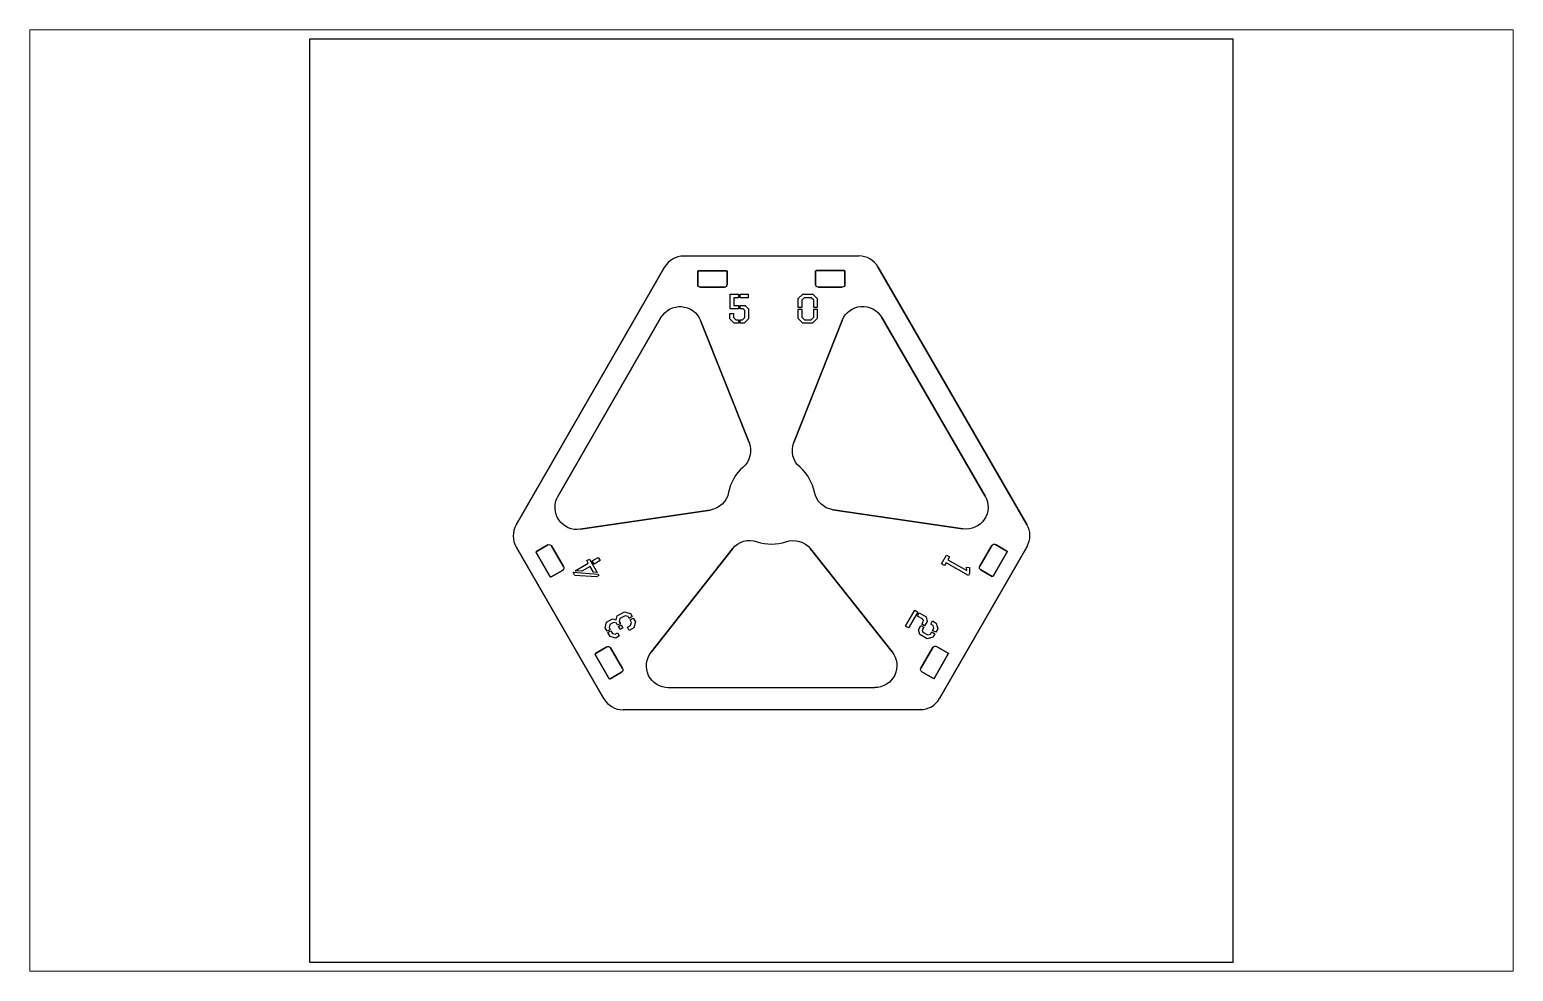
# Paper-space layout 'Hoja 1' of a CAD drawing. Extents: x 40 to 364, y 26 to 231.
# The model-space entities are those that its viewports show. They can reach past a viewport. Long polylines and large blocks are cut down to what shows.
import ezdxf

# ---------------------------------------------------------------- set-up
doc = ezdxf.new("R2010")
doc.units = 0
doc.layers.get('0').update_dxf_attribs({"linetype": 'CONTINUOUS'})
for name, color, linetype in [('Edge', 2, 'CONTINUOUS'), ('Laser_Cut', 1, 'CONTINUOUS'), ('Laser_Engraving', 4, 'CONTINUOUS')]:
    doc.layers.add(name, color=color, linetype=linetype)

msp = doc.modelspace()

# ---------------------------------------------------------------- linework, layer by layer
at = {"layer": 'Edge', "linetype": 'ByBlock'}
for p, q in [((0, 0), (0, 200)), ((0, 200), (200, 200)), ((200, 0), (200, 200)), ((0, 0), (200, 0))]:
    msp.add_line(p, q, dxfattribs=at)
at = {"layer": 'Laser_Cut'}
for points in [[(118.94, 152.98), (80.96, 152.94)], [(76.83, 150.55), (44.67, 94.7)], [(84.03, 146.77), (84.02, 149.64)], [(84.15, 149.77), (90.25, 149.78), (90.25, 149.78)], [(90.37, 149.65), (90.38, 146.78)], [(109.55, 146.8), (109.55, 149.67)], [(109.68, 149.8), (115.77, 149.8), (115.77, 149.8)], [(115.9, 149.68), (115.9, 146.81)], [(155.36, 94.8), (123.07, 150.59)], [(89.79, 146.2), (84.61, 146.19)], [(115.32, 146.22), (110.14, 146.22)], [(53.73, 100.87), (76.04, 139.61)], [(84.62, 138.99), (95.14, 112.56), (95.14, 112.56)], [(104.85, 112.57), (115.31, 139.03)], [(123.88, 139.66), (146.28, 100.97)], [(86.72, 97.93), (58.57, 93.76)], [(141.45, 93.85), (113.29, 98), (113.29, 98)], [(49.06, 88.93), (51.54, 90.37)], [(52.34, 90.16), (54.94, 85.67)], [(136.39, 57.08), (155.37, 90.03), (155.37, 90.03)], [(145.13, 85.77), (147.71, 90.26)], [(148.51, 90.47), (151, 89.04)], [(44.67, 89.93), (63.7, 57.04)], [(52.06, 83.48), (49.01, 88.76), (49.01, 88.76)], [(73.93, 67.17), (91.54, 89.53)], [(108.44, 89.53), (126.13, 67.2), (126.13, 67.2)], [(151.04, 88.87), (148, 83.58), (148, 83.58)], [(54.72, 84.87), (52.24, 83.44)], [(147.83, 83.54), (145.34, 84.97)], [(61.84, 66.84), (64.33, 68.28)], [(65.13, 68.06), (67.72, 63.58)], [(132.39, 63.65), (134.97, 68.14)], [(135.77, 68.35), (138.26, 66.92)], [(64.85, 61.39), (61.8, 66.66), (61.8, 66.66)], [(138.3, 66.75), (135.26, 61.46), (135.26, 61.46)], [(67.51, 62.78), (65.03, 61.34)], [(135.09, 61.42), (132.6, 62.85)], [(122.39, 59.46), (77.68, 59.44)], [(67.84, 54.66), (132.26, 54.69)]]:
    msp.add_lwpolyline(points, close=True, dxfattribs=at)
for points in [[(80.96, 152.94), (79.26, 152.94), (77.68, 152.02), (76.83, 150.55)], [(123.07, 150.59), (122.22, 152.07), (120.64, 152.98), (118.94, 152.98)], [(84.02, 149.64), (84.02, 149.68), (84.04, 149.71), (84.06, 149.73)], [(84.06, 149.73), (84.08, 149.76), (84.12, 149.77), (84.15, 149.77)], [(90.25, 149.78), (90.28, 149.78), (90.31, 149.76), (90.34, 149.74)], [(90.34, 149.74), (90.36, 149.72), (90.37, 149.68), (90.37, 149.65)], [(109.55, 149.67), (109.55, 149.71), (109.56, 149.74), (109.59, 149.76)], [(109.59, 149.76), (109.61, 149.79), (109.64, 149.8), (109.68, 149.8)], [(115.77, 149.8), (115.81, 149.81), (115.84, 149.79), (115.86, 149.77)], [(115.86, 149.77), (115.89, 149.74), (115.9, 149.71), (115.9, 149.68)], [(84.2, 146.36), (84.09, 146.47), (84.03, 146.62), (84.03, 146.77)], [(84.61, 146.19), (84.46, 146.19), (84.31, 146.25), (84.2, 146.36)], [(90.21, 146.37), (90.1, 146.26), (89.95, 146.2), (89.79, 146.2)], [(90.38, 146.78), (90.38, 146.63), (90.32, 146.48), (90.21, 146.37)], [(109.73, 146.39), (109.62, 146.5), (109.55, 146.65), (109.55, 146.8)], [(110.14, 146.22), (109.98, 146.22), (109.84, 146.28), (109.73, 146.39)], [(115.73, 146.39), (115.62, 146.29), (115.48, 146.22), (115.32, 146.22)], [(115.9, 146.81), (115.9, 146.65), (115.84, 146.5), (115.73, 146.39)], [(76.04, 139.61), (76.95, 141.2), (78.69, 142.13), (80.51, 142)], [(80.51, 142), (82.34, 141.87), (83.94, 140.69), (84.62, 138.99)], [(115.31, 139.03), (115.98, 140.73), (117.56, 141.9), (119.38, 142.04)], [(119.38, 142.04), (121.21, 142.18), (122.96, 141.24), (123.88, 139.66)], [(95.14, 112.56), (95.89, 110.67), (95.36, 108.51), (93.82, 107.18)], [(106.18, 107.19), (104.63, 108.51), (104.1, 110.67), (104.85, 112.57)], [(93.82, 107.18), (92.2, 105.78), (91.11, 103.87), (90.71, 101.77)], [(109.3, 101.82), (108.89, 103.91), (107.79, 105.8), (106.18, 107.19)], [(53.92, 95.78), (52.89, 97.29), (52.82, 99.28), (53.73, 100.87)], [(90.71, 101.77), (90.33, 99.77), (88.73, 98.23), (86.72, 97.93)], [(113.29, 98), (111.29, 98.3), (109.69, 99.83), (109.3, 101.82)], [(146.28, 100.97), (147.2, 99.39), (147.13, 97.42), (146.11, 95.9)], [(44.67, 94.7), (43.82, 93.22), (43.82, 91.4), (44.67, 89.93)], [(58.57, 93.76), (56.76, 93.49), (54.96, 94.28), (53.92, 95.78)], [(146.11, 95.9), (145.09, 94.38), (143.26, 93.59), (141.45, 93.85)], [(155.37, 90.03), (156.22, 91.51), (156.22, 93.33), (155.36, 94.8)], [(51.54, 90.37), (51.68, 90.45), (51.83, 90.47), (51.98, 90.43)], [(51.98, 90.43), (52.13, 90.39), (52.26, 90.29), (52.34, 90.16)], [(91.54, 89.53), (92.8, 91.14), (94.95, 91.76), (96.88, 91.08)], [(96.88, 91.08), (98.9, 90.37), (101.1, 90.37), (103.13, 91.07)], [(103.13, 91.07), (105.05, 91.74), (107.18, 91.12), (108.44, 89.53)], [(147.71, 90.26), (147.79, 90.39), (147.92, 90.49), (148.07, 90.53)], [(148.07, 90.53), (148.21, 90.57), (148.37, 90.55), (148.51, 90.47)], [(49.01, 88.76), (48.99, 88.79), (48.99, 88.82), (49, 88.85)], [(49, 88.85), (49.01, 88.89), (49.03, 88.91), (49.06, 88.93)], [(151, 89.04), (151.03, 89.02), (151.05, 89), (151.06, 88.96)], [(151.06, 88.96), (151.06, 88.93), (151.06, 88.9), (151.04, 88.87)], [(54.99, 85.23), (54.95, 85.08), (54.86, 84.95), (54.72, 84.87)], [(54.94, 85.67), (55.01, 85.54), (55.03, 85.38), (54.99, 85.23)], [(145.07, 85.32), (145.03, 85.47), (145.05, 85.63), (145.13, 85.77)], [(145.34, 84.97), (145.21, 85.05), (145.11, 85.17), (145.07, 85.32)], [(52.14, 83.42), (52.11, 83.43), (52.08, 83.45), (52.06, 83.48)], [(52.24, 83.44), (52.21, 83.42), (52.17, 83.41), (52.14, 83.42)], [(147.92, 83.52), (147.89, 83.52), (147.86, 83.52), (147.83, 83.54)], [(148, 83.58), (147.98, 83.55), (147.96, 83.53), (147.92, 83.52)], [(64.33, 68.28), (64.46, 68.35), (64.62, 68.37), (64.77, 68.34)], [(64.77, 68.34), (64.92, 68.3), (65.05, 68.2), (65.13, 68.06)], [(134.97, 68.14), (135.05, 68.27), (135.18, 68.37), (135.33, 68.41)], [(135.33, 68.41), (135.47, 68.45), (135.64, 68.43), (135.77, 68.35)], [(61.8, 66.66), (61.78, 66.69), (61.78, 66.73), (61.79, 66.76)], [(61.79, 66.76), (61.79, 66.79), (61.82, 66.82), (61.84, 66.84)], [(73.38, 62.12), (72.58, 63.76), (72.8, 65.73), (73.93, 67.17)], [(126.13, 67.2), (127.27, 65.77), (127.49, 63.81), (126.7, 62.17)], [(138.26, 66.92), (138.29, 66.9), (138.31, 66.87), (138.32, 66.84)], [(138.32, 66.84), (138.32, 66.81), (138.32, 66.78), (138.3, 66.75)], [(64.93, 61.33), (64.9, 61.34), (64.87, 61.36), (64.85, 61.39)], [(65.03, 61.34), (65, 61.33), (64.96, 61.32), (64.93, 61.33)], [(67.78, 63.14), (67.74, 62.99), (67.64, 62.86), (67.51, 62.78)], [(67.72, 63.58), (67.8, 63.44), (67.82, 63.29), (67.78, 63.14)], [(77.68, 59.44), (75.85, 59.44), (74.18, 60.47), (73.38, 62.12)], [(126.7, 62.17), (125.91, 60.52), (124.22, 59.47), (122.39, 59.46)], [(132.33, 63.2), (132.29, 63.35), (132.31, 63.51), (132.39, 63.65)], [(132.6, 62.85), (132.47, 62.93), (132.37, 63.05), (132.33, 63.2)], [(135.18, 61.4), (135.15, 61.4), (135.12, 61.4), (135.09, 61.42)], [(135.26, 61.46), (135.24, 61.43), (135.22, 61.41), (135.18, 61.4)], [(63.7, 57.04), (64.56, 55.57), (66.13, 54.66), (67.84, 54.66)], [(132.26, 54.69), (133.97, 54.69), (135.54, 55.6), (136.39, 57.08)]]:
    msp.add_open_spline(points, degree=3, dxfattribs=at)
at = {"layer": 'Laser_Engraving'}
for points in [[(91.05, 144.71), (92.85, 144.71), (92.85, 143.94), (91.84, 143.94), (91.84, 142.25), (92.85, 142.25), (92.85, 141.52), (91.05, 141.52), (91.05, 144.71), (91.05, 144.71)], [(94.91, 143.94), (93.21, 143.94), (93.21, 144.71), (94.91, 144.71), (94.91, 143.94), (94.91, 143.94)], [(107.08, 143.94), (106.57, 143.42), (106.57, 141.83), (105.79, 141.83), (105.79, 143.74), (106.76, 144.71), (108.94, 144.71), (109.92, 143.74), (109.92, 141.83), (109.14, 141.83), (109.14, 143.42), (108.62, 143.94), (107.08, 143.94), (107.08, 143.94)], [(93.21, 141.52), (93.21, 142.25), (94.29, 142.25), (95, 141.54), (95, 139.33), (94.06, 138.39), (93.21, 138.39), (93.21, 139.17), (93.73, 139.17), (94.22, 139.66), (94.22, 141.18), (93.89, 141.52), (93.21, 141.52), (93.21, 141.52)], [(105.79, 139.41), (105.79, 141.47), (106.57, 141.47), (106.57, 139.72), (107.12, 139.17), (108.59, 139.17), (109.14, 139.72), (109.14, 141.47), (109.92, 141.47), (109.92, 139.41), (108.9, 138.39), (106.81, 138.39), (105.79, 139.41), (105.79, 139.41)], [(92.26, 139.17), (92.85, 139.17), (92.85, 138.39), (91.94, 138.39), (91, 139.33), (91, 140.53), (91.77, 140.53), (91.77, 139.66), (92.26, 139.17), (92.26, 139.17)], [(62.2, 84.42), (61.41, 84.48), (60.69, 85.72), (58.87, 84.67), (57.44, 84.78), (60.29, 86.42), (59.96, 86.99), (60.53, 87.32), (62.2, 84.42), (62.2, 84.42)], [(62.86, 86.97), (61.57, 86.23), (61.17, 86.93), (62.46, 87.67), (62.86, 86.97), (62.86, 86.97)], [(137.85, 86.49), (137.52, 85.92), (136.84, 86.3), (137.92, 88.18), (138.59, 87.79), (138.23, 87.16), (142.29, 84.83), (142.26, 85.56), (142.91, 85.46), (142.92, 84.19), (142.65, 83.72), (137.85, 86.49), (137.85, 86.49)], [(62.42, 84.03), (62.58, 83.75), (62.08, 83.46), (57.4, 83.78), (57.02, 84.44), (62.42, 84.03), (62.42, 84.03)], [(64.28, 73.61), (65.56, 74.35), (66.35, 74.14), (66.58, 74.99), (68.15, 75.89), (69.43, 75.55), (69.84, 74.84), (69.17, 74.45), (68.92, 74.88), (68.26, 75.05), (67.17, 74.42), (67, 73.8), (67.26, 73.36), (66.66, 73.01), (66.42, 73.44), (65.8, 73.6), (64.96, 73.12), (64.79, 72.5), (65.03, 72.08), (64.36, 71.69), (63.95, 72.4), (64.28, 73.61), (64.28, 73.61)], [(69.66, 73.59), (69.35, 74.14), (70.02, 74.53), (70.5, 73.7), (70.15, 72.42), (69.17, 71.85), (68.79, 72.53), (69.48, 72.93), (69.66, 73.59), (69.66, 73.59)], [(131.03, 76.21), (131.7, 75.82), (129.72, 72.38), (129.03, 72.74), (131.03, 76.21), (131.03, 76.21)], [(133.74, 73.81), (133.18, 72.85), (132.55, 73.22), (132.91, 73.84), (132.79, 74.29), (131.63, 74.97), (132.02, 75.64), (133.49, 74.79), (133.74, 73.81), (133.74, 73.81)], [(65.02, 70.54), (64.54, 71.38), (65.21, 71.76), (65.53, 71.21), (66.15, 71.05), (66.62, 71.32), (67, 70.65), (66.24, 70.21), (65.02, 70.54), (65.02, 70.54)], [(67.21, 72.07), (66.84, 72.7), (67.44, 73.04), (67.8, 72.41), (67.21, 72.07), (67.21, 72.07)], [(132.11, 71), (131.85, 72), (132.37, 72.9), (133, 72.54), (132.67, 71.97), (132.79, 71.5), (133.84, 70.9), (134.47, 71.07), (134.74, 71.54), (135.41, 71.15), (134.97, 70.38), (133.75, 70.05), (132.11, 71), (132.11, 71)], [(136.03, 72.23), (135.59, 71.46), (134.92, 71.85), (135.19, 72.32), (135.02, 72.94), (134.53, 73.22), (134.92, 73.9), (135.71, 73.45), (136.03, 72.23), (136.03, 72.23)]]:
    msp.add_lwpolyline(points, close=True, dxfattribs=at)

psp = doc.layouts.new('Hoja 1')

# ---------------------------------------------------------------- viewports
at = {"layer": '0'}
psp.add_viewport(center=(202.5, 128.5), size=(324, 205.6), view_center_point=(100, 100), view_height=204, dxfattribs=at)

doc.saveas('drawing.dxf')
